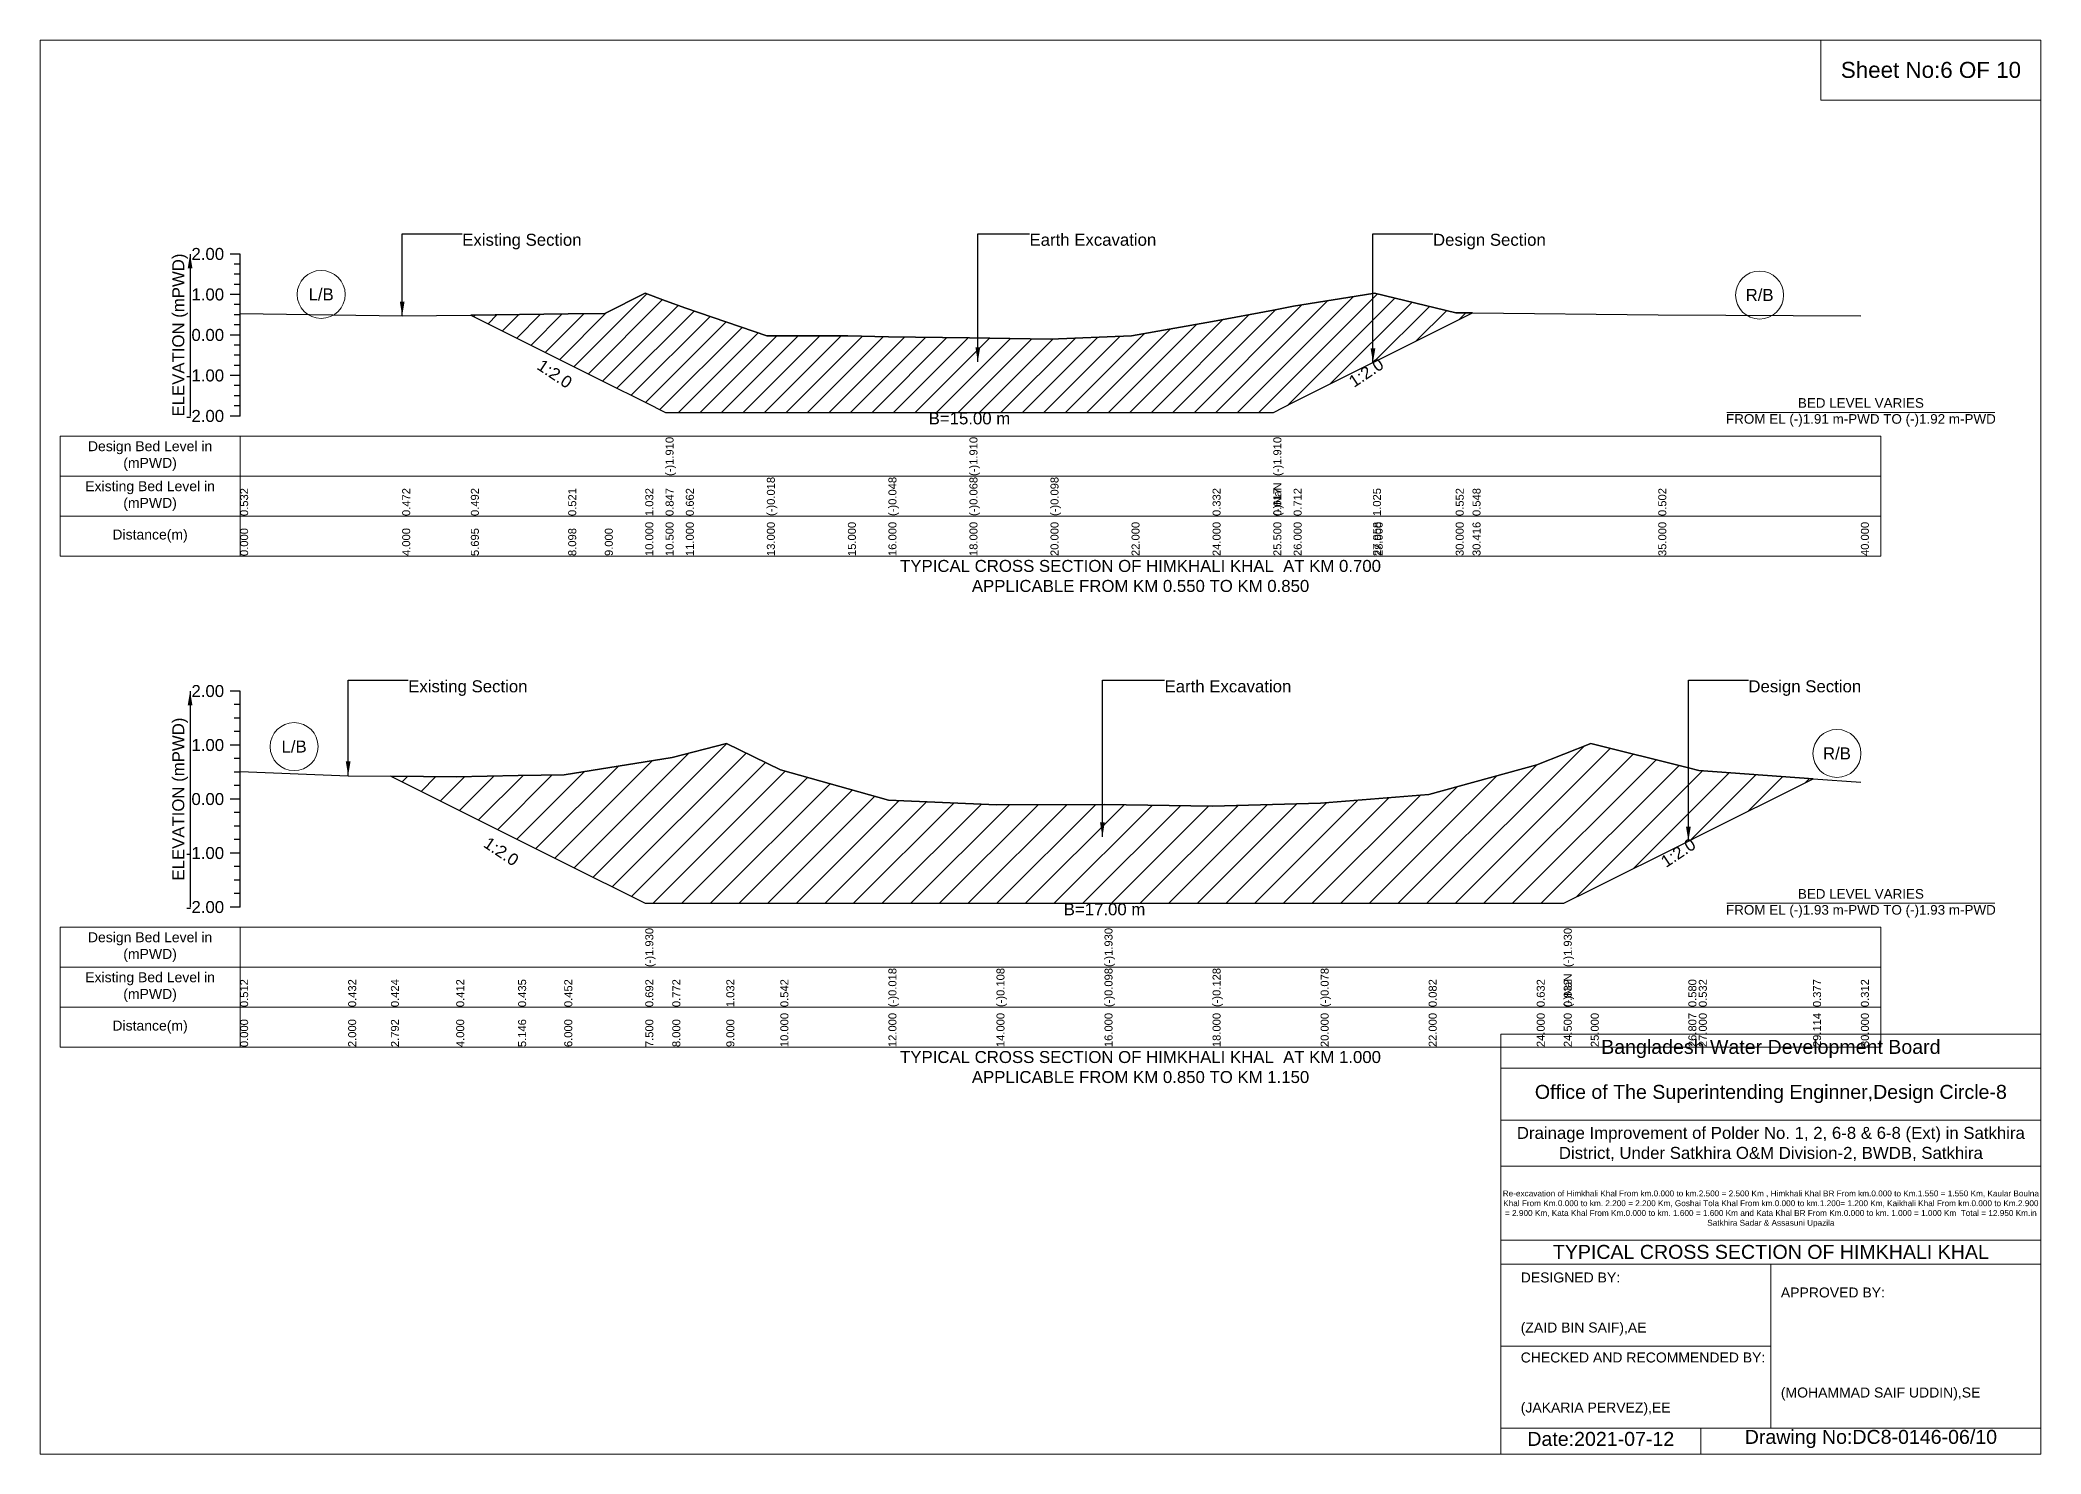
# Model space of a CAD drawing. Header units: inches. Extents: x 91000 to 628000, y -5656 to 0.
# Drawn here: x 150000 to 158000, y -5656 to 0 of the extents above; entities that cross this region are included whole.
import ezdxf

# ---------------------------------------------------------------- set-up
doc = ezdxf.new("R2010")
doc.units = ezdxf.units.IN
doc.header["$LTSCALE"] = 7
doc.header["$MEASUREMENT"] = 0
for name, color, linetype, lineweight in [('Cross section Data Border', 7, 'Continuous', 9), ('Cross Section Labels', 7, 'Continuous', 9), ('Existing_Bed_Level for Xsection', 7, 'Continuous', 25), ('Long Section Border', 7, 'Continuous', 9)]:
    doc.layers.add(name, color=color, linetype=linetype, lineweight=lineweight)
doc.styles.get("Standard").update_dxf_attribs({"font": 'arial.ttf'})
doc.dimstyles.get("Standard").update_dxf_attribs({"dimtxt": 0.18, "dimasz": 0.18, "dimexe": 0.18, "dimexo": 0.0625, "dimgap": 0.09, "dimtad": 0, "dimtih": 1, "dimtoh": 1, "dimdec": 4, "dimzin": 0, "dimdsep": 46, "dimtxsty": 'Standard', "dimcen": 0.09, "dimadec": 0, "dimazin": 0, "dimtfac": 1, "dimtdec": 4, "dimtofl": 0, "dimtmove": 0, "dimatfit": 3, "dimfxl": 1, "dimtolj": 1, "dimtzin": 0, "dimarcsym": 0})

msp = doc.modelspace()

# ---------------------------------------------------------------- hatches: boundary and pattern name
at = {"layer": 'Existing_Bed_Level for Xsection'}
h = msp.add_hatch(dxfattribs=at)
h.set_pattern_fill('ANSI31', color=256, scale=486, style=0)
h.paths.add_polyline_path([(151722.6, -1100.4), (152111.8, -1295), (152258, -1368), (152420, -1449), (152501, -1489.5), (152582, -1489.5), (152906, -1489.5), (153230, -1489.5), (153392, -1489.5), (153716, -1489.5), (154040, -1489.5), (154364, -1489.5), (154688, -1489.5), (154931, -1489.5), (155012, -1449), (155329.2, -1290.5), (155336, -1287), (155660, -1125), (155727.3, -1091.4), (155660, -1090.7), (155336, -1012.9), (155329.2, -1014), (155012, -1064.8), (154931, -1080.2), (154688, -1126.3), (154364, -1183), (154040, -1196), (153716, -1191.1), (153392, -1187.9), (153230, -1183), (152906, -1183), (152582, -1072.9), (152501, -1042.9), (152420, -1012.9), (152258, -1093.9), (152111.8, -1095.7)])
h = msp.add_hatch(dxfattribs=at)
h.set_pattern_fill('ANSI31', color=256, scale=648, style=0)
h.paths.add_polyline_path([(151403, -2944.8), (151664, -3075.2), (151911.5, -3199), (152096, -3291.2), (152420, -3453.2), (152528, -3453.2), (152744, -3453.2), (152960, -3453.2), (153392, -3453.2), (153824, -3453.2), (154256, -3453.2), (154688, -3453.2), (155120, -3453.2), (155552, -3453.2), (155984, -3453.2), (156092, -3453.2), (156200, -3399.2), (156590.3, -3204.1), (156632, -3183.2), (157088.6, -2954.9), (156632, -2921.4), (156590.3, -2911), (156200, -2813.4), (156092, -2856.6), (155984, -2899.8), (155552, -3018.6), (155120, -3053.2), (154688, -3064), (154256, -3057.5), (153824, -3059.7), (153392, -3040.2), (152960, -2919.3), (152744, -2813.4), (152528, -2869.6), (152420, -2886.9), (152096, -2938.7), (151911.5, -2942.4), (151664, -2947.4)])

# ---------------------------------------------------------------- linework, layer by layer
at = {"layer": 'Cross section Data Border'}
for points in [[(150080, -1584.1), (157360, -1584.1), (157360, -2064.1), (150080, -2064.1)], [(150080, -3548.4), (157360, -3548.4), (157360, -4028.4), (150080, -4028.4)]]:
    msp.add_lwpolyline(points, close=True, dxfattribs=at)
for points in [[(150800, -1584.1), (150800, -2064.1)], [(150080, -1744.1), (157360, -1744.1)], [(150080, -1904.1), (157360, -1904.1)], [(150800, -3548.4), (150800, -4028.4)], [(150080, -3708.4), (157360, -3708.4)], [(150080, -3868.4), (157360, -3868.4)]]:
    msp.add_lwpolyline(points, dxfattribs=at)
at = {"layer": 'Cross Section Labels'}
for points in [[(156744.2, -1489.5), (157815.8, -1489.5)], [(156744.2, -3453.2), (157815.8, -3453.2)]]:
    msp.add_lwpolyline(points, dxfattribs=at)
for centre in [(151124, -1017.8), (156875, -1020.2), (151016, -2826.4), (157184.3, -2853.9)]:
    msp.add_circle(centre, 96, dxfattribs=at)
at = {"layer": 'Existing_Bed_Level for Xsection'}
for points in [[(150800, -856.1), (150760, -856.1)], [(150800, -1504.1), (150800, -1342.1), (150800, -1180.1), (150800, -1018.1), (150800, -856.1)], [(150800, -896.6), (150776, -896.6)], [(150800, -937.1), (150776, -937.1)], [(150800, -1018.1), (150760, -1018.1)], [(150800, -977.6), (150776, -977.6)], [(150800, -1093.9), (151448, -1103.7), (151722.6, -1100.4), (152111.8, -1095.7), (152258, -1093.9), (152420, -1012.9), (152501, -1042.9), (152501, -1042.9), (152582, -1072.9), (152906, -1183), (153230, -1183), (153392, -1187.9), (153716, -1191.1), (153716, -1191.1), (154040, -1196), (154364, -1183), (154688, -1126.3), (154931, -1080.2), (154931, -1080.2), (155012, -1064.8), (155329.2, -1014), (155336, -1012.9), (155660, -1090.7), (155727.3, -1091.4), (156470, -1098.8), (157280, -1103.7)], [(150800, -1058.6), (150776, -1058.6)], [(150800, -1099.1), (150776, -1099.1)], [(150800, -1180.1), (150760, -1180.1)], [(150800, -1139.6), (150776, -1139.6)], [(150800, -1220.6), (150776, -1220.6)], [(150800, -1261.1), (150776, -1261.1)], [(150800, -1342.1), (150760, -1342.1)], [(150800, -1301.6), (150776, -1301.6)], [(150800, -1382.6), (150776, -1382.6)], [(150800, -1423.1), (150776, -1423.1)], [(150800, -1504.1), (150760, -1504.1)], [(150800, -1463.6), (150776, -1463.6)], [(150800, -2604.4), (150760, -2604.4)], [(150800, -3468.4), (150800, -3252.4), (150800, -3036.4), (150800, -2820.4), (150800, -2604.4)], [(150800, -2658.4), (150776, -2658.4)], [(150800, -2712.4), (150776, -2712.4)], [(150800, -2766.4), (150776, -2766.4)], [(150800, -2820.4), (150760, -2820.4)], [(150800, -2874.4), (150776, -2874.4)], [(150800, -2925.8), (151232, -2943), (151403, -2944.8), (151664, -2947.4), (151911.5, -2942.4), (152096, -2938.7), (152420, -2886.9), (152420, -2886.9), (152528, -2869.6), (152744, -2813.4), (152960, -2919.3), (153392, -3040.2), (153824, -3059.7), (154256, -3057.5), (154256, -3057.5), (154688, -3064), (155120, -3053.2), (155552, -3018.6), (155984, -2899.8), (156092, -2856.6), (156092, -2856.6), (156200, -2813.4), (156590.3, -2911), (156632, -2921.4), (157088.6, -2954.9), (157280, -2969)], [(150800, -2928.4), (150776, -2928.4)], [(150800, -3036.4), (150760, -3036.4)], [(150800, -2982.4), (150776, -2982.4)], [(150800, -3090.4), (150776, -3090.4)], [(150800, -3144.4), (150776, -3144.4)], [(150800, -3198.4), (150776, -3198.4)], [(150800, -3252.4), (150760, -3252.4)], [(150800, -3306.4), (150776, -3306.4)], [(150800, -3360.4), (150776, -3360.4)], [(150800, -3414.4), (150776, -3414.4)], [(150800, -3468.4), (150760, -3468.4)]]:
    msp.add_lwpolyline(points, dxfattribs=at)
for points in [[(151722.6, -1100.4), (151722.6, -1100.4), (152111.8, -1295), (152258, -1368), (152420, -1449), (152501, -1489.5), (152501, -1489.5), (152582, -1489.5), (152906, -1489.5), (153230, -1489.5), (153392, -1489.5), (153716, -1489.5), (153716, -1489.5), (154040, -1489.5), (154364, -1489.5), (154688, -1489.5), (154931, -1489.5), (154931, -1489.5), (155012, -1449), (155329.2, -1290.5), (155336, -1287), (155660, -1125), (155727.3, -1091.4), (155727.3, -1091.4), (155727.3, -1091.4), (155660, -1090.7), (155336, -1012.9), (155329.2, -1014), (155012, -1064.8), (154931, -1080.2), (154931, -1080.2), (154688, -1126.3), (154364, -1183), (154040, -1196), (153716, -1191.1), (153716, -1191.1), (153392, -1187.9), (153230, -1183), (152906, -1183), (152582, -1072.9), (152501, -1042.9), (152501, -1042.9), (152420, -1012.9), (152258, -1093.9), (152111.8, -1095.7), (151722.6, -1100.4)], [(151403, -2944.8), (151664, -3075.2), (151911.5, -3199), (152096, -3291.2), (152420, -3453.2), (152420, -3453.2), (152528, -3453.2), (152744, -3453.2), (152960, -3453.2), (153392, -3453.2), (153824, -3453.2), (154256, -3453.2), (154256, -3453.2), (154688, -3453.2), (155120, -3453.2), (155552, -3453.2), (155984, -3453.2), (156092, -3453.2), (156092, -3453.2), (156200, -3399.2), (156590.3, -3204.1), (156632, -3183.2), (157088.6, -2954.9), (156632, -2921.4), (156590.3, -2911), (156200, -2813.4), (156092, -2856.6), (156092, -2856.6), (155984, -2899.8), (155552, -3018.6), (155120, -3053.2), (154688, -3064), (154256, -3057.5), (154256, -3057.5), (153824, -3059.7), (153392, -3040.2), (152960, -2919.3), (152744, -2813.4), (152528, -2869.6), (152420, -2886.9), (152420, -2886.9), (152096, -2938.7), (151911.5, -2942.4), (151664, -2947.4)]]:
    msp.add_lwpolyline(points, close=True, dxfattribs=at)
at = {"layer": 'Long Section Border'}
for points in [[(150000, 0), (158000, 0), (158000, -5656), (150000, -5656)], [(157120, 0), (158000, 0), (158000, -240), (157120, -240)]]:
    msp.add_lwpolyline(points, close=True, dxfattribs=at)
for points in [[(155840, -5656), (155840, -3976), (158000, -3976)], [(155840, -4112), (158000, -4112)], [(155840, -4320), (158000, -4320)], [(155840, -4504), (158000, -4504)], [(155840, -4800), (158000, -4800)], [(155840, -4896), (158000, -4896)], [(156920, -4896), (156920, -5552)], [(155840, -5224), (156920, -5224)], [(155840, -5552), (158000, -5552)], [(156640, -5552), (156640, -5656)]]:
    msp.add_lwpolyline(points, dxfattribs=at)

# ---------------------------------------------------------------- texts
at = {"layer": 'Cross section Data Border', "char_height": 40, "width": 640, "attachment_point": 5}
for s, insert in [('Design Bed Level in (mPWD)', (150440, -1664.1)), ('Existing Bed Level in (mPWD)', (150440, -1824.1)), ('Distance(m)', (150440, -1984.1)), ('Design Bed Level in (mPWD)', (150440, -3628.4)), ('Existing Bed Level in (mPWD)', (150440, -3788.4)), ('Distance(m)', (150440, -3948.4))]:
    msp.add_mtext(s, dxfattribs=dict(at, insert=insert))
at = {"layer": 'Cross Section Labels'}
for s, insert, char_height, attachment_point in [('Existing Section', (151688, -775.1), 48, 1), ('Earth Excavation', (153956, -775.1), 48, 1), ('Design Section', (155569.2, -775.1), 48, 1), ('L/B', (151124, -1017.8), 48, 5), ('R/B', (156875, -1020.2), 48, 5), ('BED LEVEL VARIES ^JFROM EL (-)1.91 m-PWD TO (-)1.92 m-PWD', (157280, -1489.5), 38.4, 5), ('B=15.00 m', (153716, -1489.5), 48, 2), ('TYPICAL CROSS SECTION OF HIMKHALI KHAL  AT KM 0.700^JAPPLICABLE FROM KM 0.550 TO KM 0.850', (154400, -2144.1), 48, 5), ('Existing Section', (151472, -2561.2), 48, 1), ('Earth Excavation', (154496, -2561.2), 48, 1), ('Design Section', (156830.3, -2561.2), 48, 1), ('L/B', (151016, -2826.4), 48, 5), ('R/B', (157184.3, -2853.9), 48, 5), ('BED LEVEL VARIES ^JFROM EL (-)1.93 m-PWD TO (-)1.93 m-PWD', (157280, -3453.2), 38.4, 5), ('B=17.00 m', (154256, -3453.2), 48, 2), ('TYPICAL CROSS SECTION OF HIMKHALI KHAL  AT KM 1.000^JAPPLICABLE FROM KM 0.850 TO KM 1.150', (154400, -4108.4), 48, 5)]:
    msp.add_mtext(s, dxfattribs=dict(at, insert=insert, char_height=char_height, attachment_point=attachment_point))
at = {"layer": 'Cross Section Labels', "char_height": 48, "attachment_point": 2}
for insert, rotation in [((155288.7, -1310.7), 33.69007), ((152071.3, -1315.2), 326.30993), ((151857.5, -3226), 326.30993), ((156536.3, -3231.1), 33.69007)]:
    msp.add_mtext('1:2.0', dxfattribs=dict(at, insert=insert, rotation=rotation))
at = {"layer": 'Existing_Bed_Level for Xsection', "rotation": 90}
for s, insert, char_height, attachment_point in [('ELEVATION (mPWD)', (150560, -1180.1), 48, 5), ('(-)1.910', (152501, -1744.1), 32, 1), ('(-)1.910', (153716, -1744.1), 32, 1), ('(-)1.910', (154931, -1744.1), 32, 1), ('(-)0.018', (152906, -1904.1), 32, 1), ('(-)0.018', (152906, -1904.1), 32, 1), ('(-)0.018', (152906, -1904.1), 32, 1), ('(-)0.048', (153392, -1904.1), 32, 1), ('(-)0.068', (153716, -1904.1), 32, 1), ('(-)0.068', (153716, -1904.1), 32, 1), ('(-)0.068', (153716, -1904.1), 32, 1), ('(-)0.098', (154040, -1904.1), 32, 1), ('0.532', (150800, -1904.1), 32, 1), ('0.532', (150800, -1904.1), 32, 1), ('0.472', (151448, -1904.1), 32, 1), ('0.472', (151448, -1904.1), 32, 1), ('0.492', (151722.6, -1904.1), 32, 1), ('0.521', (152111.8, -1904.1), 32, 1), ('1.032', (152420, -1904.1), 32, 1), ('1.032', (152420, -1904.1), 32, 1), ('0.847', (152501, -1904.1), 32, 1), ('0.847', (152501, -1904.1), 32, 1), ('0.847', (152501, -1904.1), 32, 1), ('0.662', (152582, -1904.1), 32, 1), ('0.332', (154688, -1904.1), 32, 1), ('(-)NaN', (154931, -1904.1), 32, 1), ('0.617', (154931, -1904.1), 32, 1), ('0.617', (154931, -1904.1), 32, 1), ('0.712', (155012, -1904.1), 32, 1), ('1.025', (155329.2, -1904.1), 32, 1), ('0.552', (155660, -1904.1), 32, 1), ('0.548', (155727.3, -1904.1), 32, 1), ('0.502', (156470, -1904.1), 32, 1), ('0.000', (150800, -2064.1), 32, 1), ('4.000', (151448, -2064.1), 32, 1), ('5.695', (151722.6, -2064.1), 32, 1), ('8.098', (152111.8, -2064.1), 32, 1), ('9.000', (152258, -2064.1), 32, 1), ('10.000', (152420, -2064.1), 32, 1), ('10.500', (152501, -2064.1), 32, 1), ('10.500', (152501, -2064.1), 32, 1), ('10.500', (152501, -2064.1), 32, 1), ('11.000', (152582, -2064.1), 32, 1), ('13.000', (152906, -2064.1), 32, 1), ('15.000', (153230, -2064.1), 32, 1), ('16.000', (153392, -2064.1), 32, 1), ('18.000', (153716, -2064.1), 32, 1), ('18.000', (153716, -2064.1), 32, 1), ('18.000', (153716, -2064.1), 32, 1), ('20.000', (154040, -2064.1), 32, 1), ('22.000', (154364, -2064.1), 32, 1), ('24.000', (154688, -2064.1), 32, 1), ('25.500', (154931, -2064.1), 32, 1), ('25.500', (154931, -2064.1), 32, 1), ('25.500', (154931, -2064.1), 32, 1), ('26.000', (155012, -2064.1), 32, 1), ('27.958', (155329.2, -2064.1), 32, 1), ('28.000', (155336, -2064.1), 32, 1), ('30.000', (155660, -2064.1), 32, 1), ('30.416', (155727.3, -2064.1), 32, 1), ('35.000', (156470, -2064.1), 32, 1), ('40.000', (157280, -2064.1), 32, 1), ('ELEVATION (mPWD)', (150560, -3036.4), 48, 5), ('(-)1.930', (152420, -3708.4), 32, 1), ('(-)1.930', (154256, -3708.4), 32, 1), ('(-)1.930', (156092, -3708.4), 32, 1), ('0.512', (150800, -3868.4), 32, 1), ('0.432', (151232, -3868.4), 32, 1), ('0.424', (151403, -3868.4), 32, 1), ('0.412', (151664, -3868.4), 32, 1), ('0.435', (151911.5, -3868.4), 32, 1), ('0.452', (152096, -3868.4), 32, 1), ('0.692', (152420, -3868.4), 32, 1), ('0.692', (152420, -3868.4), 32, 1), ('0.692', (152420, -3868.4), 32, 1), ('0.772', (152528, -3868.4), 32, 1), ('1.032', (152744, -3868.4), 32, 1), ('1.032', (152744, -3868.4), 32, 1), ('0.542', (152960, -3868.4), 32, 1), ('(-)0.018', (153392, -3868.4), 32, 1), ('(-)0.108', (153824, -3868.4), 32, 1), ('(-)0.098', (154256, -3868.4), 32, 1), ('(-)0.098', (154256, -3868.4), 32, 1), ('(-)0.098', (154256, -3868.4), 32, 1), ('(-)0.128', (154688, -3868.4), 32, 1), ('(-)0.078', (155120, -3868.4), 32, 1), ('0.082', (155552, -3868.4), 32, 1), ('0.632', (155984, -3868.4), 32, 1), ('(-)NaN', (156092, -3868.4), 32, 1), ('0.832', (156092, -3868.4), 32, 1), ('0.832', (156092, -3868.4), 32, 1), ('0.580', (156590.3, -3868.4), 32, 1), ('0.532', (156632, -3868.4), 32, 1), ('0.377', (157088.6, -3868.4), 32, 1), ('0.312', (157280, -3868.4), 32, 1), ('0.000', (150800, -4028.4), 32, 1), ('2.000', (151232, -4028.4), 32, 1), ('2.792', (151403, -4028.4), 32, 1), ('4.000', (151664, -4028.4), 32, 1), ('5.146', (151911.5, -4028.4), 32, 1), ('6.000', (152096, -4028.4), 32, 1), ('7.500', (152420, -4028.4), 32, 1), ('7.500', (152420, -4028.4), 32, 1), ('7.500', (152420, -4028.4), 32, 1), ('8.000', (152528, -4028.4), 32, 1), ('9.000', (152744, -4028.4), 32, 1), ('10.000', (152960, -4028.4), 32, 1), ('12.000', (153392, -4028.4), 32, 1), ('14.000', (153824, -4028.4), 32, 1), ('16.000', (154256, -4028.4), 32, 1), ('16.000', (154256, -4028.4), 32, 1), ('16.000', (154256, -4028.4), 32, 1), ('18.000', (154688, -4028.4), 32, 1), ('20.000', (155120, -4028.4), 32, 1), ('22.000', (155552, -4028.4), 32, 1), ('24.000', (155984, -4028.4), 32, 1), ('24.500', (156092, -4028.4), 32, 1), ('24.500', (156092, -4028.4), 32, 1), ('24.500', (156092, -4028.4), 32, 1), ('25.000', (156200, -4028.4), 32, 1), ('26.807', (156590.3, -4028.4), 32, 1), ('27.000', (156632, -4028.4), 32, 1), ('29.114', (157088.6, -4028.4), 32, 1), ('30.000', (157280, -4028.4), 32, 1)]:
    msp.add_mtext(s, dxfattribs=dict(at, insert=insert, char_height=char_height, attachment_point=attachment_point))
at = {"layer": 'Existing_Bed_Level for Xsection', "char_height": 48, "attachment_point": 6}
for s, insert in [('2.00', (150736, -856.1)), ('1.00', (150736, -1018.1)), ('0.00', (150736, -1180.1)), ('-1.00', (150736, -1342.1)), ('-2.00', (150736, -1504.1)), ('2.00', (150736, -2604.4)), ('1.00', (150736, -2820.4)), ('0.00', (150736, -3036.4)), ('-1.00', (150736, -3252.4)), ('-2.00', (150736, -3468.4))]:
    msp.add_mtext(s, dxfattribs=dict(at, insert=insert))
at = {"layer": 'Long Section Border', "attachment_point": 5}
for s, insert, char_height in [('Sheet No:6 OF 10', (157560, -120), 64), ('Bangladesh Water Development Board', (156920, -4036), 56), ('Office of The Superintending Enginner,Design Circle-8', (156920, -4216), 56)]:
    msp.add_mtext(s, dxfattribs=dict(at, insert=insert, char_height=char_height))
at = {"layer": 'Long Section Border'}
for s, insert, char_height, width, attachment_point in [('Drainage Improvement of Polder No. 1, 2, 6-8 & 6-8 (Ext) in Satkhira District, Under Satkhira O&M Division-2, BWDB, Satkhira', (156920, -4416), 48, 2240, 5), ('Re-excavation of Himkhali Khal From km.0.000 to km.2.500 = 2.500 Km , Himkhali Khal BR From km.0.000 to Km.1.550 = 1.550 Km, Kaular Boulna Khal From Km.0.000 to km. 2.200 = 2.200 Km, Goshai Tola Khal From km.0.000 to km.1.200= 1.200 Km, Kaikhali Khal From km.0.000 to Km.2.900 = 2.900 Km, Kata Khal From Km.0.000 to km. 1.600 = 1.600 Km and Kata Khal BR From Km.0.000 to km. 1.000 = 1.000 Km  Total = 12.950 Km.in Satkhira Sadar & Assasuni Upazila', (156920, -4676), 23.4814, 2160, 5), ('TYPICAL CROSS SECTION OF HIMKHALI KHAL ', (156920, -4848), 56, 2240, 5), ('DESIGNED BY:^J^J^J(ZAID BIN SAIF),AE', (155920, -5056), 40, 1120, 4), ('APPROVED BY:^J^J^J^J^J^J(MOHAMMAD SAIF UDDIN),SE', (156960, -5216), 40, 1120, 4), ('CHECKED AND RECOMMENDED BY:^J^J^J(JAKARIA PERVEZ),EE', (155920, -5376), 40, 1120, 4), ('Date:2021-07-12', (156240, -5596), 56, 1120, 5), ('Drawing No:DC8-0146-06/10', (157320, -5596), 56, 1760, 5)]:
    msp.add_mtext(s, dxfattribs=dict(at, insert=insert, char_height=char_height, width=width, attachment_point=attachment_point))

# ---------------------------------------------------------------- leaders
at = {"layer": 'Cross Section Labels', "annotation_type": 0, "has_hookline": 1, "hookline_direction": 0}
for points, text_width in [([(151448, -1103.7), (151448, -775.1), (151687.9, -775.1)], 467.2), ([(153749.4, -1287.5), (153749.4, -775.1), (153955.9, -775.1)], 497), ([(155329.2, -1290.5), (155329.2, -775.1), (155569.1, -775.1)], 441.2), ([(151232, -2943), (151232, -2561.2), (151471.9, -2561.2)], 467.2), ([(154247.5, -3187.4), (154247.5, -2561.2), (154495.9, -2561.2)], 497), ([(156590.3, -3204.1), (156590.3, -2561.2), (156830.2, -2561.2)], 441.2)]:
    msp.add_leader(points, dimstyle='Standard', override={"dimasz": 57.6}, dxfattribs=dict(at, text_width=text_width))
at = {"layer": 'Existing_Bed_Level for Xsection'}
for points in [[(150600, -856.1), (150600, -1504.1)], [(150600, -2604.4), (150600, -3468.4)]]:
    msp.add_leader(points, dimstyle='Standard', override={"dimasz": 57.6}, dxfattribs=at)

doc.saveas('drawing.dxf')
